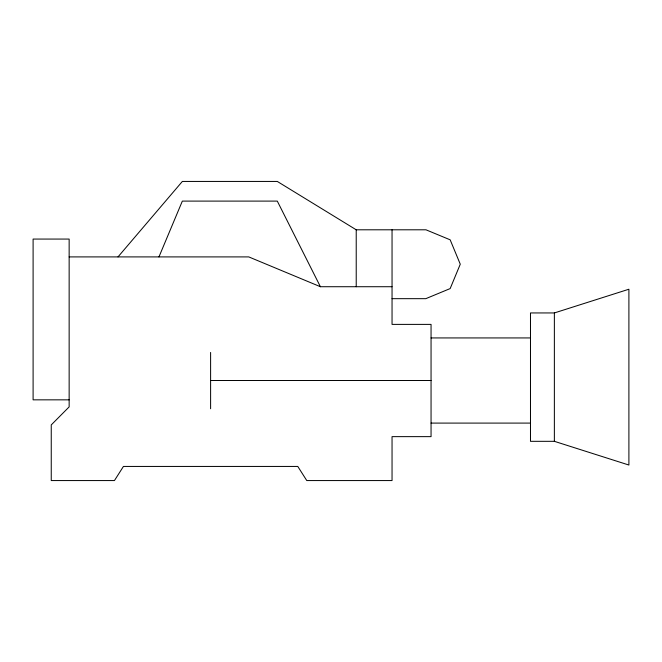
<?xml version="1.0" encoding="UTF-8"?>
<svg xmlns="http://www.w3.org/2000/svg" width="662" height="662" viewBox="0 0 662 662"><rect width="100%" height="100%" fill="white"/><g stroke="black" fill="none" stroke-linecap="round" stroke-linejoin="round"><path stroke-width="0.99" d="M158.954 256.906L182.348 201.099L277.295 201.099L320.408 286.72L392.045 286.72M118.001 256.906L182.348 181.438L277.295 181.438L356.222 229.797L425.972 229.797L450.168 239.826L460.272 264.196L450.168 288.574L425.798 298.67L392.045 298.67M554.367 312.944L628.9 289.228L628.9 465.038L554.367 441.322L530.485 441.322L530.485 312.944L554.367 312.944L554.367 441.322M69.146 256.906L248.771 256.906L320.408 286.72M431.053 337.934L530.485 337.934M210.607 380.509L431.053 380.509M69.146 399.84L33.1 399.84L33.1 239.065L69.146 239.065L69.146 406.898L51.247 424.921L51.247 480.562L114.443 480.562L123.43 466.437L297.784 466.437L306.771 480.562L392.045 480.562L392.045 436.639L431.053 436.639L431.053 324.388L392.045 324.388L392.045 229.797M431.053 423.092L530.485 423.092M356.222 229.797L356.222 286.72M210.607 352.449L210.607 408.76"/></g></svg>
